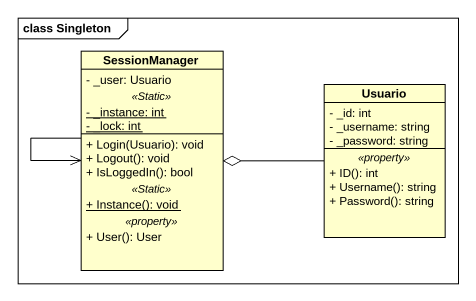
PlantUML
@startuml
mainframe class Singleton
hide circle
hide empty members
skinparam classAttributeIconSize 0
class SessionManager {
  - _user: Usuario
  .. <<Static>> ..
  {static} - _instance: int
  {static} - _lock: int
  --
  + Login(Usuario): void
  + Logout(): void
  + IsLoggedIn(): bool
  .. <<Static>> ..
  {static} + Instance(): void
  .. <<property>> ..
  + User(): User
}
class Usuario {
  - _id: int
  - _username: string
  - _password: string
  .. <<property>> ..
  + ID(): int
  + Username(): string
  + Password(): string
}
SessionManager --> SessionManager
Usuario -left-o SessionManager
@enduml
